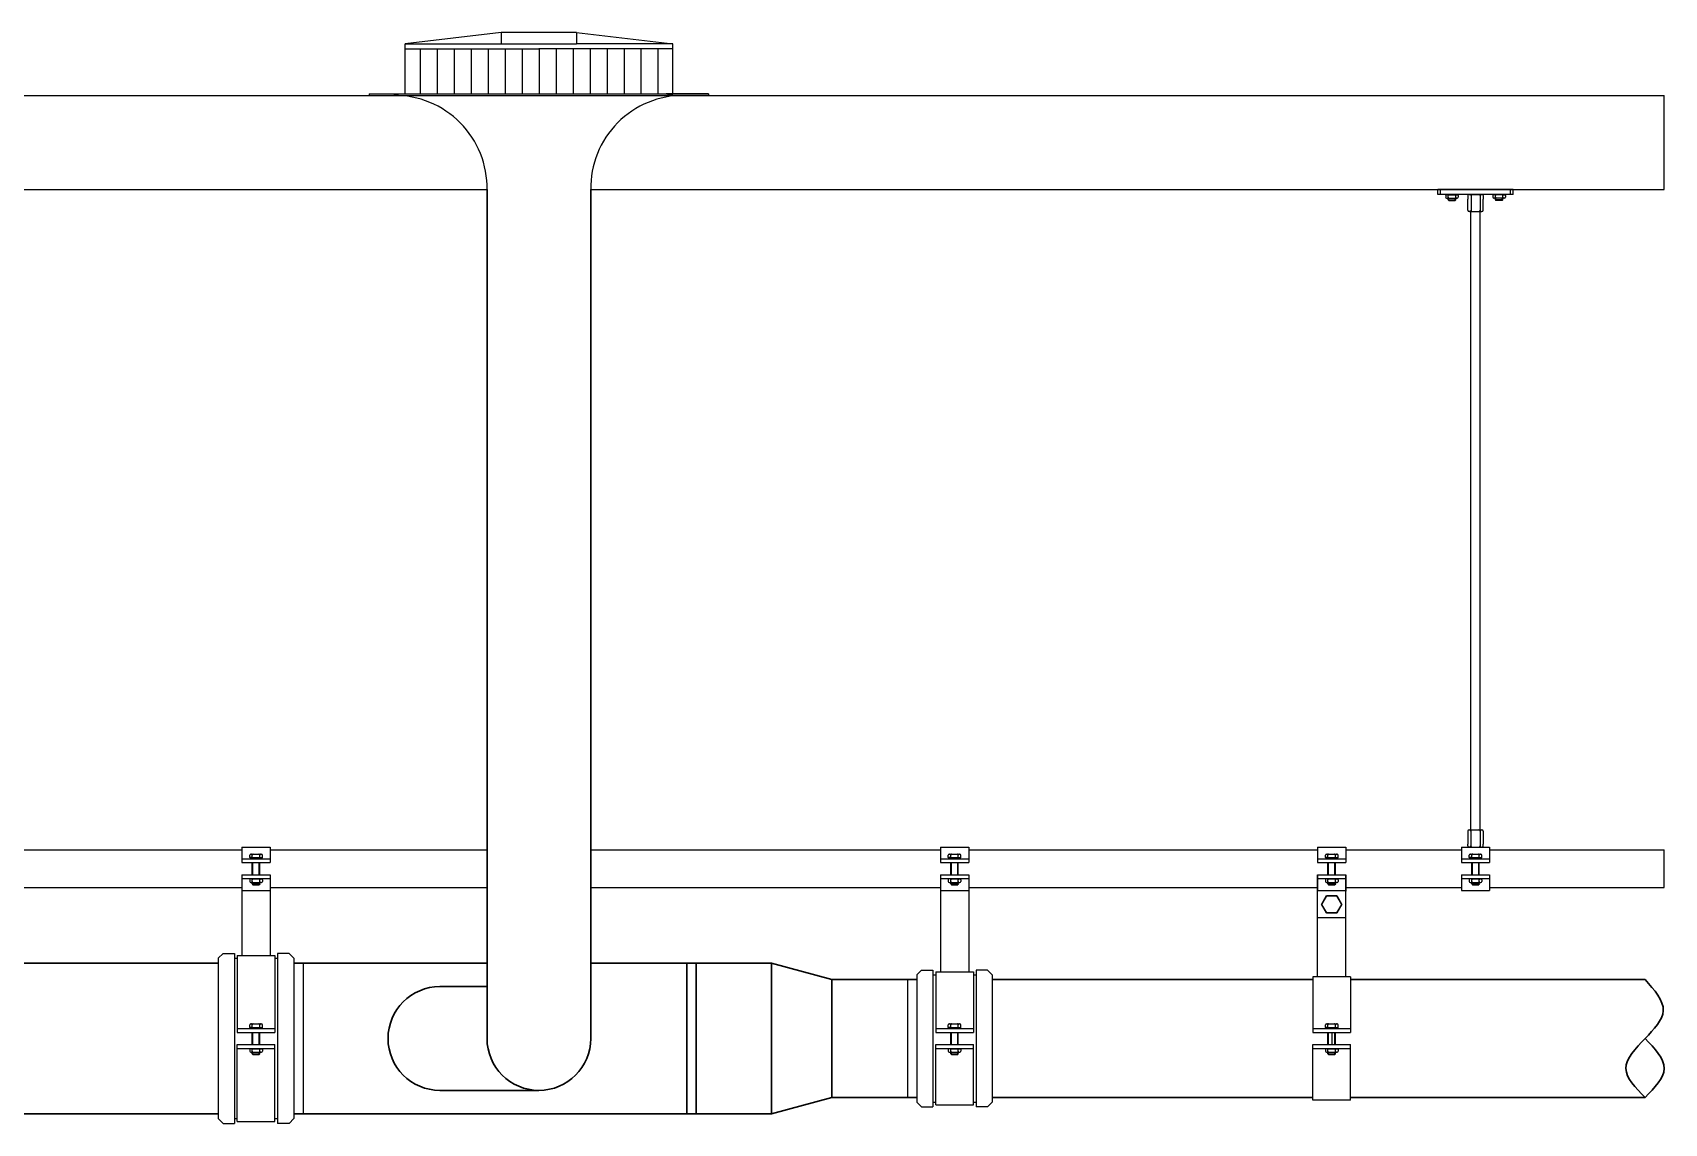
# Model space of a CAD drawing. Extents: x -452079 to 117456, y 3902 to 836955.
# Drawn here: x -298899 to -297305, y 203172 to 204238 of the extents above; entities that cross this region are included whole.
import ezdxf

# ---------------------------------------------------------------- set-up
doc = ezdxf.new("R2010")
doc.units = 0
doc.header["$LTSCALE"] = 1000
doc.header["$MEASUREMENT"] = 0
doc.layers.add('固定系统', color=7, linetype='Continuous')
doc.layers.add('斗体大样', color=4, linetype='Continuous')
doc.layers.add('雨水管道', color=7, linetype='Continuous', lineweight=30)

msp = doc.modelspace()

# ---------------------------------------------------------------- linework, layer by layer
at = {"color": 5}
for p, q in [((-302063.54, 204176.9), (-298530.35, 204176.9)), ((-298278.75, 204176.9), (-297304.85, 204176.9)), ((-297304.85, 204084.74), (-297304.85, 204176.9)), ((-302139.57, 204084.74), (-298455.23, 204084.74)), ((-298353.86, 204084.74), (-297304.85, 204084.74))]:
    msp.add_line(p, q, dxfattribs=at)
for p, q in [((-298353.86, 204084.74), (-297304.85, 204084.74)), ((-298177.14, 203329.02), (-298260.08, 203329.02)), ((-298177.14, 203181.57), (-298260.08, 203181.57))]:
    msp.add_line(p, q)
at = {"layer": '固定系统'}
for p, q in [((-297452.28, 204084.74), (-297526.01, 204084.74)), ((-297526.01, 204080.13), (-297526.01, 204084.74)), ((-297523.24, 204080.13), (-297523.24, 204084.74)), ((-297455.05, 204080.13), (-297455.05, 204084.74)), ((-297452.28, 204080.13), (-297452.28, 204084.74)), ((-297452.28, 204080.13), (-297526.01, 204080.13)), ((-297518.34, 204078.92), (-297518.34, 204077.4)), ((-297515.87, 204079.84), (-297517.42, 204079.84)), ((-297517.42, 204076.48), (-297515.87, 204076.48)), ((-297515.87, 204079.84), (-297515.87, 204080.13)), ((-297515.87, 204076.48), (-297515.87, 204079.84)), ((-297515.87, 204079.84), (-297508.5, 204079.84)), ((-297515.87, 204074.93), (-297515.87, 204076.48)), ((-297515.87, 204076.48), (-297508.5, 204076.48)), ((-297515.87, 204074.93), (-297515.28, 204074.05)), ((-297515.87, 204074.93), (-297508.5, 204074.93)), ((-297515.28, 204079.84), (-297515.28, 204080.13)), ((-297515.28, 204074.05), (-297515.28, 204076.48)), ((-297515.28, 204074.05), (-297509.09, 204074.05)), ((-297509.09, 204079.84), (-297509.09, 204080.13)), ((-297509.09, 204074.05), (-297509.09, 204076.48)), ((-297508.5, 204074.93), (-297509.09, 204074.05)), ((-297508.5, 204079.84), (-297508.5, 204080.13)), ((-297508.5, 204076.48), (-297508.5, 204079.84)), ((-297508.5, 204079.84), (-297506.95, 204079.84)), ((-297508.5, 204074.93), (-297508.5, 204076.48)), ((-297508.5, 204076.48), (-297506.95, 204076.48)), ((-297506.03, 204078.92), (-297506.03, 204077.4)), ((-297496.53, 204064.56), (-297496.53, 204075.6)), ((-297495.43, 204080.13), (-297493.57, 204080.13)), ((-297495.26, 204080.13), (-297483.03, 204080.13)), ((-297493.57, 204080.13), (-297484.72, 204080.13)), ((-297484.72, 204080.13), (-297482.86, 204080.13)), ((-297481.76, 204064.56), (-297481.76, 204075.6)), ((-297472.26, 204078.92), (-297472.26, 204077.4)), ((-297469.79, 204079.84), (-297471.34, 204079.84)), ((-297469.79, 204076.48), (-297471.34, 204076.48)), ((-297469.79, 204079.84), (-297469.79, 204080.13)), ((-297462.42, 204079.84), (-297469.79, 204079.84)), ((-297469.79, 204076.48), (-297469.79, 204079.84)), ((-297462.42, 204076.48), (-297469.79, 204076.48)), ((-297469.79, 204074.93), (-297469.79, 204076.48)), ((-297462.42, 204074.93), (-297469.79, 204074.93)), ((-297469.79, 204074.93), (-297469.2, 204074.05)), ((-297469.2, 204079.84), (-297469.2, 204080.13)), ((-297469.2, 204074.05), (-297469.2, 204076.48)), ((-297463.01, 204074.05), (-297469.2, 204074.05)), ((-297463.01, 204079.84), (-297463.01, 204080.13)), ((-297463.01, 204074.05), (-297463.01, 204076.48)), ((-297462.42, 204074.93), (-297463.01, 204074.05)), ((-297462.42, 204079.84), (-297462.42, 204080.13)), ((-297462.42, 204079.84), (-297460.87, 204079.84)), ((-297462.42, 204076.48), (-297462.42, 204079.84)), ((-297460.87, 204076.48), (-297462.42, 204076.48)), ((-297462.42, 204074.93), (-297462.42, 204076.48)), ((-297459.95, 204078.92), (-297459.95, 204077.4)), ((-297493.57, 204063.45), (-297495.43, 204063.45)), ((-297493.57, 204063.45), (-297484.72, 204063.45)), ((-297484.72, 204063.45), (-297482.86, 204063.45)), ((-297495.46, 203459.06), (-297493.6, 203459.06)), ((-297495.29, 203459.06), (-297483.06, 203459.06)), ((-297493.6, 203459.06), (-297484.75, 203459.06)), ((-297484.75, 203459.06), (-297482.89, 203459.06)), ((-299220.16, 203439.62), (-298694.85, 203439.62)), ((-298694.85, 203442.38), (-298694.85, 203427.17)), ((-298694.85, 203442.38), (-298667.2, 203442.38)), ((-298694.85, 203430.86), (-298667.2, 203430.86)), ((-298687.18, 203432.04), (-298687.18, 203434.49)), ((-298684.71, 203432.04), (-298687.18, 203432.04)), ((-298687.18, 203432.04), (-298686.48, 203431.4)), ((-298684.71, 203431.4), (-298686.48, 203431.4)), ((-298686.26, 203435.41), (-298675.79, 203435.41)), ((-298684.71, 203432.04), (-298684.71, 203435.41)), ((-298684.71, 203432.04), (-298677.34, 203432.04)), ((-298684.71, 203431.4), (-298677.34, 203431.4)), ((-298684.71, 203430.86), (-298684.71, 203431.4)), ((-298684.71, 203430.86), (-298677.34, 203430.86)), ((-298684.13, 203430.86), (-298684.13, 203431.4)), ((-298677.93, 203430.86), (-298677.93, 203431.4)), ((-298677.34, 203432.04), (-298677.34, 203435.41)), ((-298677.34, 203432.04), (-298674.87, 203432.04)), ((-298677.34, 203430.86), (-298677.34, 203431.4)), ((-298677.34, 203431.4), (-298675.58, 203431.4)), ((-298674.87, 203432.04), (-298675.58, 203431.4)), ((-298674.87, 203432.04), (-298674.87, 203434.49)), ((-298667.2, 203442.38), (-298667.2, 203427.17)), ((-298667.2, 203439.62), (-298455.23, 203439.62)), ((-298353.86, 203439.62), (-298012.17, 203439.62)), ((-298012.17, 203442.38), (-297984.52, 203442.38)), ((-298012.17, 203442.38), (-298012.17, 203427.17)), ((-298012.17, 203430.86), (-297984.52, 203430.86)), ((-298004.5, 203432.04), (-298004.5, 203434.49)), ((-298004.5, 203432.04), (-298003.8, 203431.4)), ((-298002.03, 203432.04), (-298004.5, 203432.04)), ((-298002.03, 203431.4), (-298003.8, 203431.4)), ((-298003.58, 203435.41), (-297993.11, 203435.41)), ((-298002.03, 203432.04), (-298002.03, 203435.41)), ((-298002.03, 203432.04), (-297994.66, 203432.04)), ((-298002.03, 203430.86), (-298002.03, 203431.4)), ((-298002.03, 203431.4), (-297994.66, 203431.4)), ((-298002.03, 203430.86), (-297994.66, 203430.86)), ((-298001.45, 203430.86), (-298001.45, 203431.4)), ((-297995.25, 203430.86), (-297995.25, 203431.4)), ((-297994.66, 203432.04), (-297994.66, 203435.41)), ((-297994.66, 203432.04), (-297992.19, 203432.04)), ((-297994.66, 203431.4), (-297992.9, 203431.4)), ((-297994.66, 203430.86), (-297994.66, 203431.4)), ((-297992.19, 203432.04), (-297992.9, 203431.4)), ((-297992.19, 203432.04), (-297992.19, 203434.49)), ((-297984.52, 203442.38), (-297984.52, 203427.17)), ((-297984.52, 203439.62), (-297643.53, 203439.62)), ((-297643.53, 203442.38), (-297615.88, 203442.38)), ((-297643.53, 203442.38), (-297643.53, 203427.17)), ((-297643.53, 203430.86), (-297615.88, 203430.86)), ((-297635.86, 203432.04), (-297635.86, 203434.49)), ((-297635.86, 203432.04), (-297635.16, 203431.4)), ((-297633.39, 203432.04), (-297635.86, 203432.04)), ((-297633.39, 203431.4), (-297635.16, 203431.4)), ((-297634.94, 203435.41), (-297624.47, 203435.41)), ((-297633.39, 203432.04), (-297633.39, 203435.41)), ((-297633.39, 203432.04), (-297626.02, 203432.04)), ((-297633.39, 203430.86), (-297633.39, 203431.4)), ((-297633.39, 203431.4), (-297626.02, 203431.4)), ((-297633.39, 203430.86), (-297626.02, 203430.86)), ((-297632.81, 203430.86), (-297632.81, 203431.4)), ((-297626.61, 203430.86), (-297626.61, 203431.4)), ((-297626.02, 203432.04), (-297626.02, 203435.41)), ((-297626.02, 203432.04), (-297623.55, 203432.04)), ((-297626.02, 203431.4), (-297624.26, 203431.4)), ((-297626.02, 203430.86), (-297626.02, 203431.4)), ((-297623.55, 203432.04), (-297624.26, 203431.4)), ((-297623.55, 203432.04), (-297623.55, 203434.49)), ((-297615.88, 203442.38), (-297615.88, 203427.17)), ((-297615.88, 203439.62), (-297503, 203439.62)), ((-297503, 203442.38), (-297503, 203427.17)), ((-297503, 203442.38), (-297475.35, 203442.38)), ((-297503, 203430.86), (-297475.35, 203430.86)), ((-297496.56, 203443.49), (-297496.56, 203445.32)), ((-297493.6, 203442.38), (-297495.46, 203442.38)), ((-297495.33, 203432.04), (-297495.33, 203434.49)), ((-297492.86, 203432.04), (-297495.33, 203432.04)), ((-297495.33, 203432.04), (-297494.62, 203431.4)), ((-297492.86, 203431.4), (-297494.62, 203431.4)), ((-297494.41, 203435.41), (-297483.94, 203435.41)), ((-297493.6, 203442.38), (-297484.75, 203442.38)), ((-297492.86, 203432.04), (-297492.86, 203435.41)), ((-297492.86, 203432.04), (-297485.49, 203432.04)), ((-297492.86, 203431.4), (-297485.49, 203431.4)), ((-297492.86, 203430.86), (-297492.86, 203431.4)), ((-297492.86, 203430.86), (-297485.49, 203430.86)), ((-297492.27, 203430.86), (-297492.27, 203431.4)), ((-297486.07, 203430.86), (-297486.07, 203431.4)), ((-297485.49, 203432.04), (-297485.49, 203435.41)), ((-297485.49, 203432.04), (-297483.02, 203432.04)), ((-297485.49, 203430.86), (-297485.49, 203431.4)), ((-297485.49, 203431.4), (-297483.72, 203431.4)), ((-297484.75, 203442.38), (-297482.89, 203442.38)), ((-297483.02, 203432.04), (-297483.72, 203431.4)), ((-297483.02, 203432.04), (-297483.02, 203434.49)), ((-297481.79, 203443.49), (-297481.79, 203445.32)), ((-297475.35, 203442.38), (-297475.35, 203427.17)), ((-297475.35, 203439.62), (-297304.85, 203439.62)), ((-297304.85, 203402.75), (-297304.85, 203439.62)), ((-298694.85, 203427.17), (-298667.2, 203427.17)), ((-298694.85, 203415.19), (-298694.85, 203399.29)), ((-298694.85, 203415.19), (-298667.2, 203415.19)), ((-298684.71, 203419.8), (-298684.71, 203427.17)), ((-298684.71, 203415.19), (-298684.71, 203419.8)), ((-298684.13, 203415.19), (-298684.13, 203427.17)), ((-298677.93, 203415.19), (-298677.93, 203427.17)), ((-298677.34, 203420.31), (-298677.34, 203427.17)), ((-298677.34, 203415.19), (-298677.34, 203420.31)), ((-298667.2, 203415.19), (-298667.2, 203399.29)), ((-298012.17, 203427.17), (-297984.52, 203427.17)), ((-298012.17, 203415.19), (-297984.52, 203415.19)), ((-298012.17, 203415.19), (-298012.17, 203399.29)), ((-298002.03, 203419.8), (-298002.03, 203427.17)), ((-298002.03, 203415.19), (-298002.03, 203419.8)), ((-298001.45, 203415.19), (-298001.45, 203427.17)), ((-297995.25, 203415.19), (-297995.25, 203427.17)), ((-297994.66, 203420.31), (-297994.66, 203427.17)), ((-297994.66, 203415.19), (-297994.66, 203420.31)), ((-297984.52, 203415.19), (-297984.52, 203399.29)), ((-297643.53, 203427.17), (-297615.88, 203427.17)), ((-297643.53, 203315.66), (-297643.53, 203415.19)), ((-297643.53, 203415.19), (-297615.88, 203415.19)), ((-297643.53, 203415.19), (-297643.53, 203399.29)), ((-297633.39, 203419.8), (-297633.39, 203427.17)), ((-297633.39, 203415.19), (-297633.39, 203419.8)), ((-297632.81, 203415.19), (-297632.81, 203427.17)), ((-297626.61, 203415.19), (-297626.61, 203427.17)), ((-297626.02, 203420.31), (-297626.02, 203427.17)), ((-297626.02, 203415.19), (-297626.02, 203420.31)), ((-297615.88, 203315.66), (-297615.88, 203415.19)), ((-297615.88, 203415.19), (-297615.88, 203399.29)), ((-297503, 203427.17), (-297475.35, 203427.17)), ((-297503, 203415.19), (-297475.35, 203415.19)), ((-297503, 203415.19), (-297503, 203399.99)), ((-297492.86, 203419.8), (-297492.86, 203427.17)), ((-297492.86, 203415.19), (-297492.86, 203419.8)), ((-297492.27, 203415.19), (-297492.27, 203427.17)), ((-297486.07, 203415.19), (-297486.07, 203427.17)), ((-297485.49, 203420.31), (-297485.49, 203427.17)), ((-297485.49, 203415.19), (-297485.49, 203420.31)), ((-297475.35, 203415.19), (-297475.35, 203399.99)), ((-299220.16, 203402.75), (-298694.85, 203402.75)), ((-298694.85, 203411.51), (-298667.2, 203411.51)), ((-298694.85, 203399.99), (-298667.2, 203399.99)), ((-298694.85, 203399.52), (-298694.85, 203336.4)), ((-298687.18, 203410.3), (-298687.18, 203408.78)), ((-298684.71, 203411.22), (-298686.26, 203411.22)), ((-298686.26, 203407.86), (-298684.71, 203407.86)), ((-298684.71, 203411.22), (-298684.71, 203411.51)), ((-298684.71, 203411.22), (-298677.34, 203411.22)), ((-298684.71, 203407.86), (-298684.71, 203411.22)), ((-298684.71, 203407.86), (-298677.34, 203407.86)), ((-298684.71, 203406.31), (-298684.71, 203407.86)), ((-298684.71, 203406.31), (-298677.34, 203406.31)), ((-298684.71, 203406.31), (-298684.13, 203405.43)), ((-298684.13, 203411.22), (-298684.13, 203411.51)), ((-298684.13, 203405.43), (-298684.13, 203407.86)), ((-298684.13, 203405.43), (-298677.93, 203405.43)), ((-298677.93, 203411.22), (-298677.93, 203411.51)), ((-298677.93, 203405.43), (-298677.93, 203407.86)), ((-298677.34, 203406.31), (-298677.93, 203405.43)), ((-298677.34, 203411.22), (-298677.34, 203411.51)), ((-298677.34, 203411.22), (-298675.79, 203411.22)), ((-298677.34, 203407.86), (-298677.34, 203411.22)), ((-298677.34, 203407.86), (-298675.79, 203407.86)), ((-298677.34, 203406.31), (-298677.34, 203407.86)), ((-298674.87, 203410.3), (-298674.87, 203408.78)), ((-298667.2, 203402.75), (-298455.23, 203402.75)), ((-298667.2, 203399.29), (-298667.2, 203336.4)), ((-298353.86, 203402.75), (-298012.17, 203402.75)), ((-298012.17, 203411.51), (-297984.52, 203411.51)), ((-298012.17, 203399.99), (-297984.52, 203399.99)), ((-298012.17, 203399.52), (-298012.17, 203320.27)), ((-298004.5, 203410.3), (-298004.5, 203408.78)), ((-298002.03, 203411.22), (-298003.58, 203411.22)), ((-298003.58, 203407.86), (-298002.03, 203407.86)), ((-298002.03, 203411.22), (-298002.03, 203411.51)), ((-298002.03, 203407.86), (-298002.03, 203411.22)), ((-298002.03, 203411.22), (-297994.66, 203411.22)), ((-298002.03, 203406.31), (-298002.03, 203407.86)), ((-298002.03, 203407.86), (-297994.66, 203407.86)), ((-298002.03, 203406.31), (-298001.45, 203405.43)), ((-298002.03, 203406.31), (-297994.66, 203406.31)), ((-298001.45, 203411.22), (-298001.45, 203411.51)), ((-298001.45, 203405.43), (-298001.45, 203407.86)), ((-298001.45, 203405.43), (-297995.25, 203405.43)), ((-297995.25, 203411.22), (-297995.25, 203411.51)), ((-297995.25, 203405.43), (-297995.25, 203407.86)), ((-297994.66, 203406.31), (-297995.25, 203405.43)), ((-297994.66, 203411.22), (-297994.66, 203411.51)), ((-297994.66, 203407.86), (-297994.66, 203411.22)), ((-297994.66, 203411.22), (-297993.11, 203411.22)), ((-297994.66, 203406.31), (-297994.66, 203407.86)), ((-297994.66, 203407.86), (-297993.11, 203407.86)), ((-297992.19, 203410.3), (-297992.19, 203408.78)), ((-297984.52, 203402.75), (-297643.53, 203402.75)), ((-297984.52, 203399.29), (-297984.52, 203320.27)), ((-297643.53, 203411.51), (-297615.88, 203411.51)), ((-297643.53, 203399.99), (-297615.88, 203399.99)), ((-297635.86, 203410.3), (-297635.86, 203408.78)), ((-297633.39, 203411.22), (-297634.94, 203411.22)), ((-297634.94, 203407.86), (-297633.39, 203407.86)), ((-297633.39, 203411.22), (-297633.39, 203411.51)), ((-297633.39, 203407.86), (-297633.39, 203411.22)), ((-297633.39, 203411.22), (-297626.02, 203411.22)), ((-297633.39, 203406.31), (-297633.39, 203407.86)), ((-297633.39, 203407.86), (-297626.02, 203407.86)), ((-297633.39, 203406.31), (-297632.81, 203405.43)), ((-297633.39, 203406.31), (-297626.02, 203406.31)), ((-297632.81, 203411.22), (-297632.81, 203411.51)), ((-297632.81, 203405.43), (-297632.81, 203407.86)), ((-297632.81, 203405.43), (-297626.61, 203405.43)), ((-297626.61, 203411.22), (-297626.61, 203411.51)), ((-297626.61, 203405.43), (-297626.61, 203407.86)), ((-297626.02, 203406.31), (-297626.61, 203405.43)), ((-297626.02, 203411.22), (-297626.02, 203411.51)), ((-297626.02, 203407.86), (-297626.02, 203411.22)), ((-297626.02, 203411.22), (-297624.47, 203411.22)), ((-297626.02, 203406.31), (-297626.02, 203407.86)), ((-297626.02, 203407.86), (-297624.47, 203407.86)), ((-297623.55, 203410.3), (-297623.55, 203408.78)), ((-297615.88, 203402.75), (-297503, 203402.75)), ((-297503, 203411.51), (-297475.35, 203411.51)), ((-297503, 203399.99), (-297475.35, 203399.99)), ((-297495.33, 203410.3), (-297495.33, 203408.78)), ((-297492.86, 203411.22), (-297494.41, 203411.22)), ((-297494.41, 203407.86), (-297492.86, 203407.86)), ((-297492.86, 203411.22), (-297492.86, 203411.51)), ((-297492.86, 203411.22), (-297485.49, 203411.22)), ((-297492.86, 203407.86), (-297492.86, 203411.22)), ((-297492.86, 203407.86), (-297485.49, 203407.86)), ((-297492.86, 203406.31), (-297492.86, 203407.86)), ((-297492.86, 203406.31), (-297485.49, 203406.31)), ((-297492.86, 203406.31), (-297492.27, 203405.43)), ((-297492.27, 203411.22), (-297492.27, 203411.51)), ((-297492.27, 203405.43), (-297492.27, 203407.86)), ((-297492.27, 203405.43), (-297486.07, 203405.43)), ((-297486.07, 203411.22), (-297486.07, 203411.51)), ((-297486.07, 203405.43), (-297486.07, 203407.86)), ((-297485.49, 203406.31), (-297486.07, 203405.43)), ((-297485.49, 203411.22), (-297485.49, 203411.51)), ((-297485.49, 203411.22), (-297483.94, 203411.22)), ((-297485.49, 203407.86), (-297485.49, 203411.22)), ((-297485.49, 203407.86), (-297483.94, 203407.86)), ((-297485.49, 203406.31), (-297485.49, 203407.86)), ((-297483.02, 203410.3), (-297483.02, 203408.78)), ((-297475.35, 203402.75), (-297304.85, 203402.75)), ((-297643.53, 203373.54), (-297615.88, 203373.54)), ((-298717.89, 203333.63), (-298713.28, 203338.24)), ((-298713.28, 203338.24), (-298702.11, 203338.24)), ((-298702.11, 203338.24), (-298702.11, 203172.35)), ((-298699.46, 203336.4), (-298662.59, 203336.4)), ((-298699.46, 203336.4), (-298699.46, 203261.29)), ((-298662.59, 203336.4), (-298662.59, 203261.29)), ((-298659.95, 203338.24), (-298659.95, 203172.35)), ((-298648.77, 203338.24), (-298659.95, 203338.24)), ((-298644.16, 203333.63), (-298648.77, 203338.24)), ((-298717.89, 203333.63), (-298717.89, 203176.96)), ((-298717.89, 203329.02), (-298717.89, 203181.57)), ((-298702.11, 203333.63), (-298699.46, 203333.63)), ((-298662.59, 203333.63), (-298659.95, 203333.63)), ((-298644.16, 203333.63), (-298644.16, 203176.96)), ((-298644.16, 203329.02), (-298644.16, 203181.57)), ((-298634.95, 203329.02), (-298634.95, 203181.57)), ((-298035.21, 203317.5), (-298030.6, 203322.11)), ((-298030.6, 203322.11), (-298019.42, 203322.11)), ((-298019.42, 203322.11), (-298019.42, 203188.48)), ((-298016.78, 203320.27), (-298016.78, 203261.29)), ((-298016.78, 203320.27), (-297979.91, 203320.27)), ((-297979.91, 203320.27), (-297979.91, 203261.29)), ((-297977.27, 203322.11), (-297977.27, 203188.48)), ((-297966.09, 203322.11), (-297977.27, 203322.11)), ((-297961.48, 203317.5), (-297966.09, 203322.11)), ((-298717.89, 203312.9), (-298717.89, 203197.7)), ((-298644.16, 203317.5), (-298644.16, 203193.09)), ((-298044.43, 203312.9), (-298044.43, 203197.7)), ((-298035.21, 203317.5), (-298035.21, 203193.09)), ((-298035.21, 203312.9), (-298035.21, 203197.7)), ((-298019.42, 203317.5), (-298016.78, 203317.5)), ((-297979.91, 203317.5), (-297977.27, 203317.5)), ((-297961.48, 203317.5), (-297961.48, 203193.09)), ((-297648.14, 203315.66), (-297648.14, 203261.29)), ((-297611.27, 203315.66), (-297648.14, 203315.66)), ((-297611.27, 203315.66), (-297611.27, 203261.29)), ((-298699.46, 203264.97), (-298662.59, 203264.97)), ((-298699.46, 203261.29), (-298662.59, 203261.29)), ((-298687.18, 203266.16), (-298687.18, 203268.6)), ((-298687.18, 203266.16), (-298686.48, 203265.51)), ((-298684.71, 203266.16), (-298687.18, 203266.16)), ((-298684.71, 203265.51), (-298686.48, 203265.51)), ((-298686.26, 203269.52), (-298675.79, 203269.52)), ((-298684.71, 203266.16), (-298684.71, 203269.52)), ((-298684.71, 203266.16), (-298677.34, 203266.16)), ((-298684.71, 203264.97), (-298684.71, 203265.51)), ((-298684.71, 203265.51), (-298677.34, 203265.51)), ((-298684.71, 203264.97), (-298677.34, 203264.97)), ((-298684.71, 203253.91), (-298684.71, 203261.29)), ((-298684.13, 203264.97), (-298684.13, 203265.51)), ((-298684.13, 203249.31), (-298684.13, 203261.29)), ((-298677.93, 203264.97), (-298677.93, 203265.51)), ((-298677.93, 203249.31), (-298677.93, 203261.29)), ((-298677.34, 203266.16), (-298677.34, 203269.52)), ((-298677.34, 203266.16), (-298674.87, 203266.16)), ((-298677.34, 203265.51), (-298675.58, 203265.51)), ((-298677.34, 203264.97), (-298677.34, 203265.51)), ((-298677.34, 203254.42), (-298677.34, 203261.29)), ((-298674.87, 203266.16), (-298675.58, 203265.51)), ((-298674.87, 203266.16), (-298674.87, 203268.6)), ((-298016.78, 203264.97), (-297979.91, 203264.97)), ((-298016.78, 203261.29), (-297979.91, 203261.29)), ((-298004.5, 203266.16), (-298004.5, 203268.6)), ((-298004.5, 203266.16), (-298003.8, 203265.51)), ((-298002.03, 203266.16), (-298004.5, 203266.16)), ((-298002.03, 203265.51), (-298003.8, 203265.51)), ((-298003.58, 203269.52), (-297993.11, 203269.52)), ((-298002.03, 203266.16), (-298002.03, 203269.52)), ((-298002.03, 203266.16), (-297994.66, 203266.16)), ((-298002.03, 203264.97), (-298002.03, 203265.51)), ((-298002.03, 203265.51), (-297994.66, 203265.51)), ((-298002.03, 203264.97), (-297994.66, 203264.97)), ((-298002.03, 203253.91), (-298002.03, 203261.29)), ((-298001.45, 203264.97), (-298001.45, 203265.51)), ((-298001.45, 203249.31), (-298001.45, 203261.29)), ((-297995.25, 203264.97), (-297995.25, 203265.51)), ((-297995.25, 203249.31), (-297995.25, 203261.29)), ((-297994.66, 203266.16), (-297994.66, 203269.52)), ((-297994.66, 203266.16), (-297992.19, 203266.16)), ((-297994.66, 203265.51), (-297992.9, 203265.51)), ((-297994.66, 203264.97), (-297994.66, 203265.51)), ((-297994.66, 203254.42), (-297994.66, 203261.29)), ((-297992.19, 203266.16), (-297992.9, 203265.51)), ((-297992.19, 203266.16), (-297992.19, 203268.6)), ((-297648.14, 203264.97), (-297611.27, 203264.97)), ((-297648.14, 203261.29), (-297611.27, 203261.29)), ((-297635.86, 203266.16), (-297635.86, 203268.6)), ((-297635.86, 203266.16), (-297635.16, 203265.51)), ((-297633.39, 203266.16), (-297635.86, 203266.16)), ((-297633.39, 203265.51), (-297635.16, 203265.51)), ((-297634.94, 203269.52), (-297624.47, 203269.52)), ((-297633.39, 203266.16), (-297633.39, 203269.52)), ((-297633.39, 203266.16), (-297626.02, 203266.16)), ((-297633.39, 203265.51), (-297626.02, 203265.51)), ((-297633.39, 203264.97), (-297633.39, 203265.51)), ((-297633.39, 203264.97), (-297626.02, 203264.97)), ((-297633.39, 203253.91), (-297633.39, 203261.29)), ((-297632.81, 203264.97), (-297632.81, 203265.51)), ((-297632.81, 203249.31), (-297632.81, 203261.29)), ((-297629.71, 203261.29), (-297629.71, 203249.31)), ((-297626.61, 203264.97), (-297626.61, 203265.51)), ((-297626.61, 203249.31), (-297626.61, 203261.29)), ((-297626.02, 203266.16), (-297626.02, 203269.52)), ((-297626.02, 203266.16), (-297623.55, 203266.16)), ((-297626.02, 203265.51), (-297624.26, 203265.51)), ((-297626.02, 203264.97), (-297626.02, 203265.51)), ((-297626.02, 203254.42), (-297626.02, 203261.29)), ((-297623.55, 203266.16), (-297624.26, 203265.51)), ((-297623.55, 203266.16), (-297623.55, 203268.6)), ((-298699.46, 203174.2), (-298699.46, 203249.31)), ((-298699.46, 203249.31), (-298662.59, 203249.31)), ((-298699.46, 203245.62), (-298662.59, 203245.62)), ((-298687.18, 203244.41), (-298687.18, 203242.89)), ((-298684.71, 203245.34), (-298686.26, 203245.34)), ((-298686.26, 203241.97), (-298684.71, 203241.97)), ((-298684.71, 203249.31), (-298684.71, 203253.91)), ((-298684.71, 203245.34), (-298684.71, 203245.62)), ((-298684.71, 203241.97), (-298684.71, 203245.34)), ((-298684.71, 203245.34), (-298677.34, 203245.34)), ((-298684.71, 203240.42), (-298684.71, 203241.97)), ((-298684.71, 203241.97), (-298677.34, 203241.97)), ((-298684.71, 203240.42), (-298684.13, 203239.54)), ((-298684.71, 203240.42), (-298677.34, 203240.42)), ((-298684.13, 203245.34), (-298684.13, 203245.62)), ((-298684.13, 203239.54), (-298684.13, 203241.97)), ((-298684.13, 203239.54), (-298677.93, 203239.54)), ((-298677.93, 203245.34), (-298677.93, 203245.62)), ((-298677.93, 203239.54), (-298677.93, 203241.97)), ((-298677.34, 203240.42), (-298677.93, 203239.54)), ((-298677.34, 203249.31), (-298677.34, 203254.42)), ((-298677.34, 203245.34), (-298677.34, 203245.62)), ((-298677.34, 203245.34), (-298675.79, 203245.34)), ((-298677.34, 203241.97), (-298677.34, 203245.34)), ((-298677.34, 203240.42), (-298677.34, 203241.97)), ((-298677.34, 203241.97), (-298675.79, 203241.97)), ((-298674.87, 203244.41), (-298674.87, 203242.89)), ((-298662.59, 203174.2), (-298662.59, 203249.31)), ((-298016.78, 203190.32), (-298016.78, 203249.31)), ((-298016.78, 203249.31), (-297979.91, 203249.31)), ((-298016.78, 203245.62), (-297979.91, 203245.62)), ((-298004.5, 203244.41), (-298004.5, 203242.89)), ((-298002.03, 203245.34), (-298003.58, 203245.34)), ((-298003.58, 203241.97), (-298002.03, 203241.97)), ((-298002.03, 203249.31), (-298002.03, 203253.91)), ((-298002.03, 203245.34), (-298002.03, 203245.62)), ((-298002.03, 203241.97), (-298002.03, 203245.34)), ((-298002.03, 203245.34), (-297994.66, 203245.34)), ((-298002.03, 203240.42), (-298002.03, 203241.97)), ((-298002.03, 203241.97), (-297994.66, 203241.97)), ((-298002.03, 203240.42), (-298001.45, 203239.54)), ((-298002.03, 203240.42), (-297994.66, 203240.42)), ((-298001.45, 203245.34), (-298001.45, 203245.62)), ((-298001.45, 203239.54), (-298001.45, 203241.97)), ((-298001.45, 203239.54), (-297995.25, 203239.54)), ((-297995.25, 203245.34), (-297995.25, 203245.62)), ((-297995.25, 203239.54), (-297995.25, 203241.97)), ((-297994.66, 203240.42), (-297995.25, 203239.54)), ((-297994.66, 203249.31), (-297994.66, 203254.42)), ((-297994.66, 203245.34), (-297994.66, 203245.62)), ((-297994.66, 203245.34), (-297993.11, 203245.34)), ((-297994.66, 203241.97), (-297994.66, 203245.34)), ((-297994.66, 203240.42), (-297994.66, 203241.97)), ((-297994.66, 203241.97), (-297993.11, 203241.97)), ((-297992.19, 203244.41), (-297992.19, 203242.89)), ((-297979.91, 203190.32), (-297979.91, 203249.31)), ((-297648.14, 203194.93), (-297648.14, 203249.31)), ((-297648.14, 203249.31), (-297611.27, 203249.31)), ((-297648.14, 203245.62), (-297611.27, 203245.62)), ((-297635.86, 203244.41), (-297635.86, 203242.89)), ((-297633.39, 203245.34), (-297634.94, 203245.34)), ((-297634.94, 203241.97), (-297633.39, 203241.97)), ((-297633.39, 203249.31), (-297633.39, 203253.91)), ((-297633.39, 203245.34), (-297633.39, 203245.62)), ((-297633.39, 203245.34), (-297626.02, 203245.34)), ((-297633.39, 203241.97), (-297633.39, 203245.34)), ((-297633.39, 203241.97), (-297626.02, 203241.97)), ((-297633.39, 203240.42), (-297633.39, 203241.97)), ((-297633.39, 203240.42), (-297626.02, 203240.42)), ((-297633.39, 203240.42), (-297632.81, 203239.54)), ((-297632.81, 203245.34), (-297632.81, 203245.62)), ((-297632.81, 203239.54), (-297632.81, 203241.97)), ((-297632.81, 203239.54), (-297626.61, 203239.54)), ((-297626.61, 203245.34), (-297626.61, 203245.62)), ((-297626.61, 203239.54), (-297626.61, 203241.97)), ((-297626.02, 203240.42), (-297626.61, 203239.54)), ((-297626.02, 203249.31), (-297626.02, 203254.42)), ((-297626.02, 203245.34), (-297626.02, 203245.62)), ((-297626.02, 203245.34), (-297624.47, 203245.34)), ((-297626.02, 203241.97), (-297626.02, 203245.34)), ((-297626.02, 203241.97), (-297624.47, 203241.97)), ((-297626.02, 203240.42), (-297626.02, 203241.97)), ((-297623.55, 203244.41), (-297623.55, 203242.89)), ((-297611.27, 203194.93), (-297611.27, 203249.31)), ((-298035.21, 203193.09), (-298030.6, 203188.48)), ((-298019.42, 203193.09), (-298016.78, 203193.09)), ((-297979.91, 203193.09), (-297977.27, 203193.09)), ((-297961.48, 203193.09), (-297966.09, 203188.48)), ((-297611.27, 203194.93), (-297648.14, 203194.93)), ((-298717.89, 203176.96), (-298713.28, 203172.35)), ((-298702.11, 203176.96), (-298699.46, 203176.96)), ((-298662.59, 203176.96), (-298659.95, 203176.96)), ((-298644.16, 203176.96), (-298648.77, 203172.35)), ((-298030.6, 203188.48), (-298019.42, 203188.48)), ((-298016.78, 203190.32), (-297979.91, 203190.32)), ((-297966.09, 203188.48), (-297977.27, 203188.48)), ((-298713.28, 203172.35), (-298702.11, 203172.35)), ((-298699.46, 203174.2), (-298662.59, 203174.2)), ((-298648.77, 203172.35), (-298659.95, 203172.35))]:
    msp.add_line(p, q, dxfattribs=at)
at = {"layer": '固定系统', "ltscale": 0.2}
for p, q in [((-297496.53, 204079.02), (-297496.53, 204075.6)), ((-297493.57, 204079.02), (-297493.57, 204064.56)), ((-297484.72, 204079.02), (-297484.72, 204064.56)), ((-297481.76, 204079.02), (-297481.76, 204075.6)), ((-297493.78, 203459.06), (-297493.78, 204063.45)), ((-297484.57, 203459.06), (-297484.57, 204063.45)), ((-297496.56, 203457.95), (-297496.56, 203445.32)), ((-297493.6, 203457.95), (-297493.6, 203443.49)), ((-297484.75, 203457.95), (-297484.75, 203443.49)), ((-297481.79, 203457.95), (-297481.79, 203445.32))]:
    msp.add_line(p, q, dxfattribs=at)
at = {"layer": '固定系统'}
for points in [[(-297634.67, 203377.71), (-297639.67, 203386.36), (-297634.67, 203395.02), (-297624.68, 203395.02), (-297619.68, 203386.36), (-297624.68, 203377.71)], [(-297634.47, 203378.06), (-297639.26, 203386.36), (-297634.47, 203394.66), (-297624.88, 203394.66), (-297620.09, 203386.36), (-297624.88, 203378.06)]]:
    msp.add_lwpolyline(points, close=True, dxfattribs=at)
for centre, radius, start, end in [((-297517.42, 204078.92), 0.922, 90, 180), ((-297517.42, 204077.4), 0.922, 180, 270), ((-297516.79, 204078.92), 0.922, 359.93809, 89.93809), ((-297516.79, 204077.4), 0.922, 270.06191, 0.06191), ((-297514.95, 204078.92), 0.922, 90.06191, 180.06191), ((-297514.95, 204077.4), 0.922, 179.93809, 269.93809), ((-297509.42, 204078.92), 0.922, 359.93809, 89.93809), ((-297509.42, 204077.4), 0.922, 270.06191, 0.06191), ((-297507.58, 204078.92), 0.922, 90.06191, 180.06191), ((-297507.58, 204077.4), 0.922, 179.93809, 269.93809), ((-297506.95, 204078.92), 0.922, 0, 90), ((-297506.95, 204077.4), 0.922, 270, 0), ((-297495.43, 204079.02), 1.11, 90, 180), ((-297494.67, 204079.02), 1.11, 359.93809, 89.93809), ((-297492.47, 204079.02), 1.11, 90.06191, 180.06191), ((-297485.82, 204079.02), 1.11, 359.93809, 89.93809), ((-297483.62, 204079.02), 1.11, 90.06191, 180.06191), ((-297482.86, 204079.02), 1.11, 0, 90), ((-297471.34, 204078.92), 0.922, 90, 180), ((-297471.34, 204077.4), 0.922, 180, 270), ((-297470.71, 204078.92), 0.922, 359.93809, 89.93809), ((-297470.71, 204077.4), 0.922, 270.06191, 0.06191), ((-297468.87, 204078.92), 0.922, 90.06191, 180.06191), ((-297468.87, 204077.4), 0.922, 179.93809, 269.93809), ((-297463.34, 204078.92), 0.922, 359.93809, 89.93809), ((-297463.34, 204077.4), 0.922, 270.06191, 0.06191), ((-297461.5, 204078.92), 0.922, 90.06191, 180.06191), ((-297461.5, 204077.4), 0.922, 179.93809, 269.93809), ((-297460.87, 204078.92), 0.922, 0, 90), ((-297460.87, 204077.4), 0.922, 270, 0), ((-297495.43, 204064.56), 1.11, 180, 270), ((-297494.67, 204064.56), 1.11, 270.06191, 0.06191), ((-297492.47, 204064.56), 1.11, 179.93809, 269.93809), ((-297485.82, 204064.56), 1.11, 270.06191, 0.06191), ((-297483.62, 204064.56), 1.11, 179.93809, 269.93809), ((-297482.86, 204064.56), 1.11, 270, 0), ((-297495.46, 203457.95), 1.11, 90, 180), ((-297494.7, 203457.95), 1.11, 359.93809, 89.93809), ((-297492.49, 203457.95), 1.11, 90.06191, 180.06191), ((-297485.85, 203457.95), 1.11, 359.93809, 89.93809), ((-297483.65, 203457.95), 1.11, 90.06191, 180.06191), ((-297482.89, 203457.95), 1.11, 0, 90), ((-298686.26, 203434.49), 0.922, 90, 180), ((-298685.63, 203434.49), 0.922, 359.93809, 89.93809), ((-298683.79, 203434.49), 0.922, 90.06191, 180.06191), ((-298678.26, 203434.49), 0.922, 359.93809, 89.93809), ((-298676.42, 203434.49), 0.922, 90.06191, 180.06191), ((-298675.79, 203434.49), 0.922, 0, 90), ((-298003.58, 203434.49), 0.922, 90, 180), ((-298002.95, 203434.49), 0.922, 359.93809, 89.93809), ((-298001.11, 203434.49), 0.922, 90.06191, 180.06191), ((-297995.58, 203434.49), 0.922, 359.93809, 89.93809), ((-297993.74, 203434.49), 0.922, 90.06191, 180.06191), ((-297993.11, 203434.49), 0.922, 0, 90), ((-297634.94, 203434.49), 0.922, 90, 180), ((-297634.31, 203434.49), 0.922, 359.93809, 89.93809), ((-297632.47, 203434.49), 0.922, 90.06191, 180.06191), ((-297626.94, 203434.49), 0.922, 359.93809, 89.93809), ((-297625.1, 203434.49), 0.922, 90.06191, 180.06191), ((-297624.47, 203434.49), 0.922, 0, 90), ((-297495.46, 203443.49), 1.11, 180, 270), ((-297494.41, 203434.49), 0.922, 90, 180), ((-297494.7, 203443.49), 1.11, 270.06191, 0.06191), ((-297493.78, 203434.49), 0.922, 359.93809, 89.93809), ((-297492.49, 203443.49), 1.11, 179.93809, 269.93809), ((-297491.94, 203434.49), 0.922, 90.06191, 180.06191), ((-297486.41, 203434.49), 0.922, 359.93809, 89.93809), ((-297485.85, 203443.49), 1.11, 270.06191, 0.06191), ((-297484.57, 203434.49), 0.922, 90.06191, 180.06191), ((-297483.65, 203443.49), 1.11, 179.93809, 269.93809), ((-297483.94, 203434.49), 0.922, 0, 90), ((-297482.89, 203443.49), 1.11, 270, 0), ((-298686.26, 203410.3), 0.922, 90, 180), ((-298686.26, 203408.78), 0.922, 180, 270), ((-298685.63, 203410.3), 0.922, 359.93809, 89.93809), ((-298685.63, 203408.78), 0.922, 270.06191, 0.06191), ((-298683.79, 203410.3), 0.922, 90.06191, 180.06191), ((-298683.79, 203408.78), 0.922, 179.93809, 269.93809), ((-298678.26, 203410.3), 0.922, 359.93809, 89.93809), ((-298678.26, 203408.78), 0.922, 270.06191, 0.06191), ((-298676.42, 203410.3), 0.922, 90.06191, 180.06191), ((-298676.42, 203408.78), 0.922, 179.93809, 269.93809), ((-298675.79, 203410.3), 0.922, 0, 90), ((-298675.79, 203408.78), 0.922, 270, 0), ((-298003.58, 203410.3), 0.922, 90, 180), ((-298003.58, 203408.78), 0.922, 180, 270), ((-298002.95, 203410.3), 0.922, 359.93809, 89.93809), ((-298002.95, 203408.78), 0.922, 270.06191, 0.06191), ((-298001.11, 203410.3), 0.922, 90.06191, 180.06191), ((-298001.11, 203408.78), 0.922, 179.93809, 269.93809), ((-297995.58, 203410.3), 0.922, 359.93809, 89.93809), ((-297995.58, 203408.78), 0.922, 270.06191, 0.06191), ((-297993.74, 203410.3), 0.922, 90.06191, 180.06191), ((-297993.74, 203408.78), 0.922, 179.93809, 269.93809), ((-297993.11, 203410.3), 0.922, 0, 90), ((-297993.11, 203408.78), 0.922, 270, 0), ((-297634.94, 203410.3), 0.922, 90, 180), ((-297634.94, 203408.78), 0.922, 180, 270), ((-297634.31, 203410.3), 0.922, 359.93809, 89.93809), ((-297634.31, 203408.78), 0.922, 270.06191, 0.06191), ((-297632.47, 203410.3), 0.922, 90.06191, 180.06191), ((-297632.47, 203408.78), 0.922, 179.93809, 269.93809), ((-297626.94, 203410.3), 0.922, 359.93809, 89.93809), ((-297626.94, 203408.78), 0.922, 270.06191, 0.06191), ((-297625.1, 203410.3), 0.922, 90.06191, 180.06191), ((-297625.1, 203408.78), 0.922, 179.93809, 269.93809), ((-297624.47, 203410.3), 0.922, 0, 90), ((-297624.47, 203408.78), 0.922, 270, 0), ((-297494.41, 203410.3), 0.922, 90, 180), ((-297494.41, 203408.78), 0.922, 180, 270), ((-297493.78, 203410.3), 0.922, 359.93809, 89.93809), ((-297493.78, 203408.78), 0.922, 270.06191, 0.06191), ((-297491.94, 203410.3), 0.922, 90.06191, 180.06191), ((-297491.94, 203408.78), 0.922, 179.93809, 269.93809), ((-297486.41, 203410.3), 0.922, 359.93809, 89.93809), ((-297486.41, 203408.78), 0.922, 270.06191, 0.06191), ((-297484.57, 203410.3), 0.922, 90.06191, 180.06191), ((-297484.57, 203408.78), 0.922, 179.93809, 269.93809), ((-297483.94, 203410.3), 0.922, 0, 90), ((-297483.94, 203408.78), 0.922, 270, 0), ((-298686.26, 203268.6), 0.922, 90, 180), ((-298685.63, 203268.6), 0.922, 359.93809, 89.93809), ((-298683.79, 203268.6), 0.922, 90.06191, 180.06191), ((-298678.26, 203268.6), 0.922, 359.93809, 89.93809), ((-298676.42, 203268.6), 0.922, 90.06191, 180.06191), ((-298675.79, 203268.6), 0.922, 0, 90), ((-298003.58, 203268.6), 0.922, 90, 180), ((-298002.95, 203268.6), 0.922, 359.93809, 89.93809), ((-298001.11, 203268.6), 0.922, 90.06191, 180.06191), ((-297995.58, 203268.6), 0.922, 359.93809, 89.93809), ((-297993.74, 203268.6), 0.922, 90.06191, 180.06191), ((-297993.11, 203268.6), 0.922, 0, 90), ((-297634.94, 203268.6), 0.922, 90, 180), ((-297634.31, 203268.6), 0.922, 359.93809, 89.93809), ((-297632.47, 203268.6), 0.922, 90.06191, 180.06191), ((-297626.94, 203268.6), 0.922, 359.93809, 89.93809), ((-297625.1, 203268.6), 0.922, 90.06191, 180.06191), ((-297624.47, 203268.6), 0.922, 0, 90), ((-298686.26, 203244.41), 0.922, 90, 180), ((-298686.26, 203242.89), 0.922, 180, 270), ((-298685.63, 203244.41), 0.922, 359.93809, 89.93809), ((-298685.63, 203242.89), 0.922, 270.06191, 0.06191), ((-298683.79, 203244.41), 0.922, 90.06191, 180.06191), ((-298683.79, 203242.89), 0.922, 179.93809, 269.93809), ((-298678.26, 203244.41), 0.922, 359.93809, 89.93809), ((-298678.26, 203242.89), 0.922, 270.06191, 0.06191), ((-298676.42, 203244.41), 0.922, 90.06191, 180.06191), ((-298676.42, 203242.89), 0.922, 179.93809, 269.93809), ((-298675.79, 203244.41), 0.922, 0, 90), ((-298675.79, 203242.89), 0.922, 270, 0), ((-298003.58, 203244.41), 0.922, 90, 180), ((-298003.58, 203242.89), 0.922, 180, 270), ((-298002.95, 203244.41), 0.922, 359.93809, 89.93809), ((-298002.95, 203242.89), 0.922, 270.06191, 0.06191), ((-298001.11, 203244.41), 0.922, 90.06191, 180.06191), ((-298001.11, 203242.89), 0.922, 179.93809, 269.93809), ((-297995.58, 203244.41), 0.922, 359.93809, 89.93809), ((-297995.58, 203242.89), 0.922, 270.06191, 0.06191), ((-297993.74, 203244.41), 0.922, 90.06191, 180.06191), ((-297993.74, 203242.89), 0.922, 179.93809, 269.93809), ((-297993.11, 203244.41), 0.922, 0, 90), ((-297993.11, 203242.89), 0.922, 270, 0), ((-297634.94, 203244.41), 0.922, 90, 180), ((-297634.94, 203242.89), 0.922, 180, 270), ((-297634.31, 203244.41), 0.922, 359.93809, 89.93809), ((-297634.31, 203242.89), 0.922, 270.06191, 0.06191), ((-297632.47, 203244.41), 0.922, 90.06191, 180.06191), ((-297632.47, 203242.89), 0.922, 179.93809, 269.93809), ((-297626.94, 203244.41), 0.922, 359.93809, 89.93809), ((-297626.94, 203242.89), 0.922, 270.06191, 0.06191), ((-297625.1, 203244.41), 0.922, 90.06191, 180.06191), ((-297625.1, 203242.89), 0.922, 179.93809, 269.93809), ((-297624.47, 203244.41), 0.922, 0, 90), ((-297624.47, 203242.89), 0.922, 270, 0)]:
    msp.add_arc(centre, radius, start, end, dxfattribs=at)
at = {"layer": '斗体大样'}
for p, q in [((-298441.41, 204238.18), (-298535.41, 204227.12)), ((-298441.41, 204238.18), (-298441.41, 204227.12)), ((-298367.68, 204238.18), (-298441.41, 204238.18)), ((-298367.68, 204238.18), (-298273.68, 204227.12)), ((-298367.68, 204238.18), (-298367.68, 204227.12)), ((-298535.41, 204227.12), (-298441.41, 204227.12)), ((-298535.41, 204178.28), (-298535.41, 204227.12)), ((-298535.41, 204222.52), (-298404.55, 204222.52)), ((-298520.14, 204178.28), (-298520.14, 204222.52)), ((-298503.55, 204178.28), (-298503.55, 204222.52)), ((-298486.96, 204178.28), (-298486.96, 204222.52)), ((-298470.37, 204178.28), (-298470.37, 204222.52)), ((-298453.78, 204178.28), (-298453.78, 204222.52)), ((-298441.41, 204227.12), (-298367.68, 204227.12)), ((-298437.19, 204178.28), (-298437.19, 204222.52)), ((-298420.61, 204178.28), (-298420.61, 204222.52)), ((-298273.68, 204222.52), (-298404.55, 204222.52)), ((-298404.02, 204178.28), (-298404.02, 204222.52)), ((-298387.43, 204178.28), (-298387.43, 204222.52)), ((-298370.84, 204178.28), (-298370.84, 204222.52)), ((-298273.68, 204227.12), (-298367.68, 204227.12)), ((-298354.25, 204178.28), (-298354.25, 204222.52)), ((-298337.66, 204178.28), (-298337.66, 204222.52)), ((-298321.07, 204178.28), (-298321.07, 204222.52)), ((-298304.48, 204178.28), (-298304.48, 204222.52)), ((-298287.9, 204178.28), (-298287.9, 204222.52)), ((-298273.68, 204178.28), (-298273.68, 204227.12)), ((-298570.43, 204178.28), (-298570.43, 204176.9)), ((-298570.43, 204178.28), (-298570.43, 204176.9)), ((-298570.43, 204178.28), (-298528.96, 204178.28)), ((-298570.43, 204176.9), (-298530.35, 204176.9)), ((-298535.41, 204178.28), (-298273.68, 204178.28)), ((-298530.35, 204176.9), (-298278.75, 204176.9)), ((-298528.96, 204178.28), (-298280.13, 204178.28)), ((-298238.66, 204178.28), (-298280.13, 204178.28)), ((-298238.66, 204176.9), (-298278.75, 204176.9)), ((-298238.66, 204178.28), (-298238.66, 204176.9))]:
    msp.add_line(p, q, dxfattribs=at)
for centre, start, end in [((-298545.83, 204086.29), 359.01702, 90.40715), ((-298263.26, 204086.29), 89.59285, 180.98298)]:
    msp.add_arc(centre, 90.61, start, end, dxfattribs=at)
at = {"layer": '雨水管道'}
for p, q in [((-298455.23, 204084.74), (-298455.23, 203255.3)), ((-298353.86, 204084.74), (-298353.86, 203255.3)), ((-298717.89, 203329.02), (-299215.55, 203329.02)), ((-298455.23, 203329.02), (-298644.16, 203329.02)), ((-298177.14, 203329.02), (-298353.86, 203329.02)), ((-298260.08, 203329.02), (-298260.08, 203181.57)), ((-298250.86, 203329.02), (-298250.86, 203181.57)), ((-298177.14, 203329.02), (-298177.14, 203181.57)), ((-298177.14, 203329.02), (-298118.15, 203312.9)), ((-298501.31, 203305.98), (-298455.23, 203305.98)), ((-298118.15, 203312.9), (-298118.15, 203197.7)), ((-298035.21, 203312.9), (-298118.15, 203312.9)), ((-297961.48, 203312.9), (-297648.14, 203312.9)), ((-297611.27, 203312.9), (-297323.46, 203312.9)), ((-298501.31, 203204.61), (-298404.55, 203204.61)), ((-298177.14, 203181.57), (-298118.15, 203197.7)), ((-298035.21, 203197.7), (-298118.15, 203197.7)), ((-297961.48, 203197.7), (-297648.14, 203197.7)), ((-297611.27, 203197.7), (-297323.46, 203197.7)), ((-298717.89, 203181.57), (-299215.55, 203181.57)), ((-298177.14, 203181.57), (-298644.16, 203181.57))]:
    msp.add_line(p, q, dxfattribs=at)
for centre, start, end in [((-298501.31, 203255.3), 90, 270), ((-298404.55, 203255.3), 180, 0)]:
    msp.add_arc(centre, 50.69, start, end, dxfattribs=at)
msp.add_spline([(-297323.46, 203312.9), (-297305.66, 203282.42), (-297323.46, 203255.3), (-297342.19, 203225.99), (-297323.46, 203197.7)], degree=3, dxfattribs=at)
msp.add_open_spline([(-297323.46, 203255.3), (-297314.1, 203245.59), (-297295.32, 203226.12), (-297314.16, 203207.09), (-297323.46, 203197.7)], degree=3, knots=[73.4988385, 73.4988385, 73.4988385, 73.4988385, 111.2370598, 148.0608105, 148.0608105, 148.0608105, 148.0608105], dxfattribs=at)

doc.saveas('drawing.dxf')
